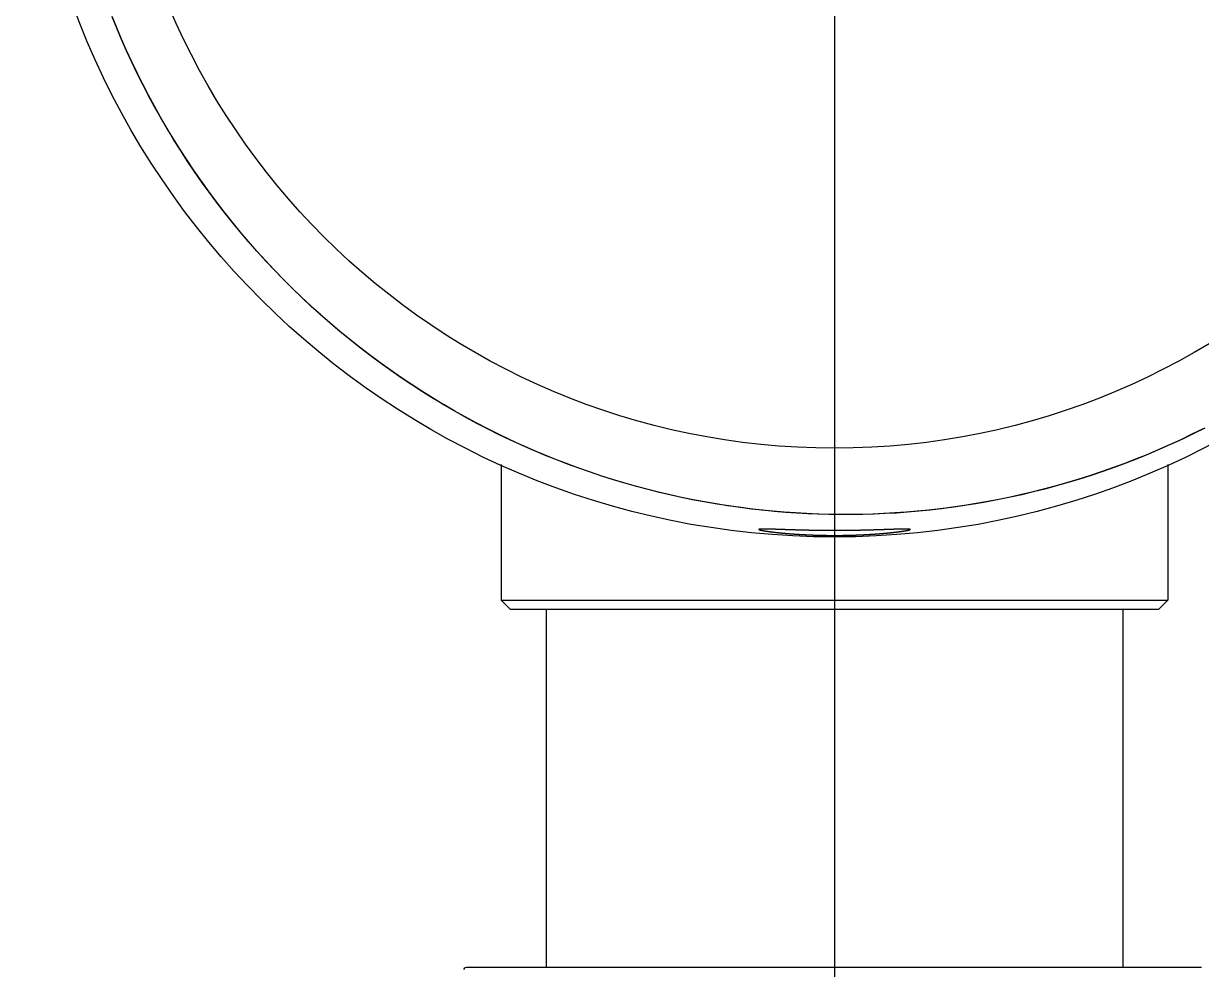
# Model space of a CAD drawing. Header units: millimetres. Extents: x 0 to 3800, y -67 to 2530.
# Drawn here: x 2296.6 to 2363.7, y 1526.3 to 1580.2 of the extents above; entities that cross this region are included whole.
import ezdxf
from ezdxf.lldxf.tags import DXFTag

# ---------------------------------------------------------------- set-up
doc = ezdxf.new("R2010")
doc.units = ezdxf.units.MM
doc.layers.add('내부선 및 부속', color=4, linetype='Continuous')
doc.layers.add('중심선', color=1, linetype='DASHED')
tags = doc.linetypes.add('DASHDOT', pattern=[70, 31, -13, 13, -13]).pattern_tags.tags
tags[10:11] = [DXFTag(74, 4), DXFTag(75, 0), DXFTag(340, '0'), DXFTag(46, 0.0), DXFTag(50, 0.0), DXFTag(44, 0.0), DXFTag(45, 0.0)]
tags[8:9] = [DXFTag(74, 4), DXFTag(75, 0), DXFTag(340, '0'), DXFTag(46, 0.0), DXFTag(50, 0.0), DXFTag(44, 0.0), DXFTag(45, 0.0)]
tags[6:7] = [DXFTag(74, 4), DXFTag(75, 0), DXFTag(340, '0'), DXFTag(46, 0.0), DXFTag(50, 0.0), DXFTag(44, 0.0), DXFTag(45, 0.0)]
tags[4:5] = [DXFTag(74, 4), DXFTag(75, 0), DXFTag(340, '0'), DXFTag(46, 0.0), DXFTag(50, 0.0), DXFTag(44, 0.0), DXFTag(45, 0.0)]
tags = doc.linetypes.add('DASHED', pattern=[25.72, 12.86, -12.86]).pattern_tags.tags
tags[6:7] = [DXFTag(74, 4), DXFTag(75, 0), DXFTag(340, '0'), DXFTag(46, 0.0), DXFTag(50, 0.0), DXFTag(44, 0.0), DXFTag(45, 0.0)]
tags[4:5] = [DXFTag(74, 4), DXFTag(75, 0), DXFTag(340, '0'), DXFTag(46, 0.0), DXFTag(50, 0.0), DXFTag(44, 0.0), DXFTag(45, 0.0)]

msp = doc.modelspace()

# ---------------------------------------------------------------- linework, layer by layer
at = {"layer": '내부선 및 부속', "linetype": 'Continuous'}
for p, q in [((2323.81, 1555.061), (2323.81, 1547.342)), ((2361.792, 1555.061), (2361.792, 1547.342)), ((2324.323, 1546.828), (2323.81, 1547.342)), ((2323.81, 1547.342), (2361.792, 1547.342)), ((2361.279, 1546.828), (2361.792, 1547.342)), ((2324.324, 1546.828), (2361.278, 1546.828)), ((2326.376, 1546.828), (2326.376, 1526.404)), ((2359.226, 1546.828), (2359.226, 1526.404)), ((2363.7, 1526.404), (2321.902, 1526.404))]:
    msp.add_line(p, q, dxfattribs=at)
at = {"layer": '내부선 및 부속', "linetype": 'Continuous', "flags": 128}
for points in [[(2363.798, 1557.102), (2363.162, 1556.785), (2362.523, 1556.478), (2361.881, 1556.183), (2361.236, 1555.898), (2360.588, 1555.624), (2359.939, 1555.362), (2359.288, 1555.11), (2358.635, 1554.869), (2357.98, 1554.639), (2357.325, 1554.42), (2356.668, 1554.212), (2356.011, 1554.015), (2355.354, 1553.828), (2354.697, 1553.653), (2354.039, 1553.487), (2353.382, 1553.333), (2352.726, 1553.189), (2352.071, 1553.055), (2351.416, 1552.932), (2350.763, 1552.818), (2350.111, 1552.715), (2349.461, 1552.622), (2348.813, 1552.539), (2348.167, 1552.466), (2347.523, 1552.402), (2346.882, 1552.348), (2346.244, 1552.303), (2345.608, 1552.267), (2344.975, 1552.241), (2344.346, 1552.224), (2343.72, 1552.215), (2343.096, 1552.215), (2342.47, 1552.224), (2341.84, 1552.242), (2341.208, 1552.269), (2340.572, 1552.305), (2339.933, 1552.35), (2339.292, 1552.404), (2338.648, 1552.468), (2338.002, 1552.542), (2337.354, 1552.626), (2336.704, 1552.719), (2336.052, 1552.822), (2335.399, 1552.936), (2334.744, 1553.06), (2334.089, 1553.194), (2333.432, 1553.338), (2332.775, 1553.493), (2332.118, 1553.659), (2331.461, 1553.835), (2330.803, 1554.022), (2330.146, 1554.22), (2329.49, 1554.428), (2328.835, 1554.648), (2328.18, 1554.878), (2327.527, 1555.119), (2326.876, 1555.371), (2326.227, 1555.634), (2325.58, 1555.908), (2324.935, 1556.193), (2324.293, 1556.489), (2323.654, 1556.796), (2323.018, 1557.114), (2322.386, 1557.443), (2321.757, 1557.782), (2321.133, 1558.132), (2320.513, 1558.493), (2319.897, 1558.865), (2319.287, 1559.247), (2318.682, 1559.639), (2318.082, 1560.042), (2317.487, 1560.455), (2316.899, 1560.878), (2316.317, 1561.311), (2315.741, 1561.754), (2315.172, 1562.207), (2314.61, 1562.669), (2314.055, 1563.141), (2313.507, 1563.621), (2312.967, 1564.112), (2312.435, 1564.61), (2311.911, 1565.118), (2311.395, 1565.634), (2310.888, 1566.158), (2310.389, 1566.69), (2309.9, 1567.23), (2309.419, 1567.778), (2308.948, 1568.333), (2308.486, 1568.895), (2308.033, 1569.464), (2308.033, 1569.464), (2307.59, 1570.04), (2307.157, 1570.622), (2306.734, 1571.21), (2306.321, 1571.805), (2305.919, 1572.405), (2305.527, 1573.01), (2305.145, 1573.621), (2304.773, 1574.236), (2304.413, 1574.856), (2304.063, 1575.481), (2303.723, 1576.109), (2303.395, 1576.741), (2303.077, 1577.377), (2302.771, 1578.016), (2302.475, 1578.658), (2302.19, 1579.303), (2301.916, 1579.95), (2301.653, 1580.599)], [(2363.897, 1557.145), (2363.261, 1556.826), (2362.622, 1556.517), (2361.979, 1556.219), (2361.334, 1555.933), (2360.686, 1555.657), (2360.036, 1555.393), (2359.384, 1555.139), (2358.731, 1554.896), (2358.076, 1554.665), (2357.419, 1554.444), (2356.762, 1554.234), (2356.105, 1554.035), (2355.446, 1553.847), (2354.788, 1553.669), (2354.13, 1553.502), (2353.472, 1553.346), (2352.815, 1553.2), (2352.158, 1553.065), (2351.503, 1552.94), (2350.849, 1552.825), (2350.196, 1552.721), (2349.545, 1552.627), (2348.896, 1552.542), (2348.248, 1552.467), (2347.604, 1552.402), (2346.961, 1552.347), (2346.322, 1552.301), (2345.685, 1552.264), (2345.051, 1552.237), (2344.42, 1552.218), (2343.793, 1552.209), (2343.168, 1552.208), (2342.542, 1552.216), (2341.912, 1552.232), (2341.279, 1552.258), (2340.642, 1552.293), (2340.003, 1552.337), (2339.361, 1552.391), (2338.717, 1552.454), (2338.07, 1552.527), (2337.421, 1552.609), (2336.771, 1552.702), (2336.118, 1552.804), (2335.464, 1552.917), (2334.809, 1553.04), (2334.153, 1553.173), (2333.496, 1553.317), (2332.838, 1553.471), (2332.18, 1553.636), (2331.521, 1553.811), (2330.863, 1553.997), (2330.205, 1554.194), (2329.548, 1554.402), (2328.892, 1554.621), (2328.236, 1554.85), (2327.583, 1555.091), (2326.93, 1555.342), (2326.28, 1555.605), (2325.632, 1555.878), (2324.986, 1556.163), (2324.343, 1556.458), (2323.703, 1556.765), (2323.066, 1557.082), (2322.432, 1557.41), (2321.803, 1557.749), (2321.177, 1558.099), (2320.556, 1558.459), (2319.94, 1558.831), (2319.328, 1559.212), (2318.721, 1559.604), (2318.12, 1560.007), (2317.525, 1560.42), (2316.935, 1560.843), (2316.352, 1561.276), (2315.775, 1561.719), (2315.205, 1562.171), (2314.641, 1562.633), (2314.085, 1563.105), (2313.536, 1563.586), (2312.995, 1564.076), (2312.462, 1564.575), (2311.937, 1565.083), (2311.42, 1565.599), (2310.911, 1566.123), (2310.412, 1566.655), (2309.921, 1567.196), (2309.439, 1567.744), (2308.966, 1568.299), (2308.503, 1568.862), (2308.05, 1569.431), (2308.05, 1569.431), (2307.606, 1570.007), (2307.172, 1570.59), (2306.748, 1571.179), (2306.334, 1571.774), (2305.93, 1572.375), (2305.537, 1572.98), (2305.154, 1573.592), (2304.782, 1574.208), (2304.421, 1574.828), (2304.07, 1575.453), (2303.73, 1576.082), (2303.4, 1576.715), (2303.082, 1577.352), (2302.774, 1577.992), (2302.478, 1578.634), (2302.192, 1579.28), (2301.918, 1579.928), (2301.654, 1580.578)], [(2342.801, 1551.298), (2342.793, 1551.298), (2342.784, 1551.298), (2342.776, 1551.298), (2342.767, 1551.298), (2342.759, 1551.298), (2342.75, 1551.298), (2342.742, 1551.298), (2342.733, 1551.298), (2342.725, 1551.298), (2342.717, 1551.298), (2342.708, 1551.298), (2342.7, 1551.298), (2342.691, 1551.298), (2342.683, 1551.298), (2342.674, 1551.298), (2342.666, 1551.298), (2342.657, 1551.298), (2342.649, 1551.298), (2342.641, 1551.298), (2342.632, 1551.298), (2342.624, 1551.298), (2342.615, 1551.298), (2342.607, 1551.298), (2342.598, 1551.298), (2342.59, 1551.298), (2342.581, 1551.298), (2342.573, 1551.299), (2342.565, 1551.299), (2342.556, 1551.299), (2342.548, 1551.299), (2342.539, 1551.299), (2342.531, 1551.299), (2342.522, 1551.299), (2342.514, 1551.299), (2342.505, 1551.299), (2342.497, 1551.299), (2342.488, 1551.299), (2342.48, 1551.299), (2342.472, 1551.299), (2342.463, 1551.299), (2342.455, 1551.299), (2342.446, 1551.299), (2342.438, 1551.299), (2342.429, 1551.299), (2342.421, 1551.299), (2342.412, 1551.299), (2342.404, 1551.299), (2342.396, 1551.299), (2342.387, 1551.299), (2342.379, 1551.299), (2342.37, 1551.299), (2342.362, 1551.3), (2342.353, 1551.3), (2342.345, 1551.3), (2342.336, 1551.3), (2342.328, 1551.3), (2342.32, 1551.3), (2342.311, 1551.3), (2342.303, 1551.3), (2342.294, 1551.3), (2342.286, 1551.3), (2342.277, 1551.3), (2342.269, 1551.3), (2342.26, 1551.3), (2342.252, 1551.3), (2342.243, 1551.3), (2342.235, 1551.3), (2342.227, 1551.301), (2342.218, 1551.301), (2342.21, 1551.301), (2342.201, 1551.301), (2342.193, 1551.301), (2342.184, 1551.301), (2342.176, 1551.301), (2342.167, 1551.301), (2342.159, 1551.301), (2342.151, 1551.301), (2342.142, 1551.301), (2342.134, 1551.301), (2342.125, 1551.301), (2342.117, 1551.302), (2342.108, 1551.302), (2342.1, 1551.302), (2342.091, 1551.302), (2342.083, 1551.302), (2342.075, 1551.302), (2342.066, 1551.302), (2342.058, 1551.302), (2342.049, 1551.302), (2342.041, 1551.302), (2342.032, 1551.302), (2342.024, 1551.302), (2342.015, 1551.303), (2342.007, 1551.303), (2341.999, 1551.303), (2341.99, 1551.303), (2341.982, 1551.303), (2341.973, 1551.303), (2341.965, 1551.303), (2341.956, 1551.303), (2341.956, 1551.303), (2341.948, 1551.303), (2341.939, 1551.303), (2341.931, 1551.304), (2341.922, 1551.304), (2341.914, 1551.304), (2341.906, 1551.304), (2341.897, 1551.304), (2341.889, 1551.304), (2341.88, 1551.304), (2341.872, 1551.304), (2341.863, 1551.304), (2341.855, 1551.305), (2341.846, 1551.305), (2341.838, 1551.305), (2341.83, 1551.305), (2341.821, 1551.305), (2341.813, 1551.305), (2341.804, 1551.305), (2341.796, 1551.305), (2341.787, 1551.306), (2341.779, 1551.306), (2341.77, 1551.306), (2341.762, 1551.306), (2341.754, 1551.306), (2341.745, 1551.306), (2341.737, 1551.306), (2341.728, 1551.306), (2341.72, 1551.307), (2341.711, 1551.307), (2341.703, 1551.307), (2341.694, 1551.307), (2341.686, 1551.307), (2341.678, 1551.307), (2341.669, 1551.307), (2341.661, 1551.307), (2341.652, 1551.308), (2341.644, 1551.308), (2341.635, 1551.308), (2341.627, 1551.308), (2341.618, 1551.308), (2341.61, 1551.308), (2341.601, 1551.308), (2341.593, 1551.309), (2341.585, 1551.309), (2341.576, 1551.309), (2341.568, 1551.309), (2341.559, 1551.309), (2341.551, 1551.309), (2341.542, 1551.309), (2341.534, 1551.31), (2341.525, 1551.31), (2341.517, 1551.31), (2341.509, 1551.31), (2341.5, 1551.31), (2341.492, 1551.31), (2341.483, 1551.311), (2341.475, 1551.311), (2341.466, 1551.311), (2341.458, 1551.311), (2341.449, 1551.311), (2341.441, 1551.311), (2341.433, 1551.312), (2341.424, 1551.312), (2341.416, 1551.312), (2341.407, 1551.312), (2341.399, 1551.312), (2341.39, 1551.312), (2341.382, 1551.313), (2341.373, 1551.313), (2341.365, 1551.313), (2341.357, 1551.313), (2341.348, 1551.313), (2341.34, 1551.313), (2341.331, 1551.314), (2341.323, 1551.314), (2341.314, 1551.314), (2341.306, 1551.314), (2341.297, 1551.314), (2341.289, 1551.314), (2341.281, 1551.315), (2341.272, 1551.315), (2341.264, 1551.315), (2341.255, 1551.315), (2341.247, 1551.315), (2341.238, 1551.316), (2341.23, 1551.316), (2341.221, 1551.316), (2341.213, 1551.316), (2341.205, 1551.316), (2341.196, 1551.316), (2341.188, 1551.317), (2341.179, 1551.317), (2341.171, 1551.317), (2341.162, 1551.317), (2341.154, 1551.317), (2341.145, 1551.318), (2341.137, 1551.318), (2341.128, 1551.318), (2341.12, 1551.318), (2341.112, 1551.318), (2341.112, 1551.318), (2341.103, 1551.319), (2341.095, 1551.319), (2341.086, 1551.319), (2341.078, 1551.319), (2341.069, 1551.319), (2341.061, 1551.32), (2341.052, 1551.32), (2341.044, 1551.32), (2341.036, 1551.32), (2341.027, 1551.32), (2341.019, 1551.321), (2341.01, 1551.321), (2341.002, 1551.321), (2340.993, 1551.321), (2340.985, 1551.321), (2340.976, 1551.322), (2340.968, 1551.322), (2340.96, 1551.322), (2340.951, 1551.322), (2340.943, 1551.322), (2340.934, 1551.323), (2340.926, 1551.323), (2340.917, 1551.323), (2340.909, 1551.323), (2340.9, 1551.324), (2340.892, 1551.324), (2340.884, 1551.324), (2340.875, 1551.324), (2340.867, 1551.324), (2340.858, 1551.325), (2340.85, 1551.325), (2340.841, 1551.325), (2340.833, 1551.325), (2340.824, 1551.326), (2340.816, 1551.326), (2340.808, 1551.326), (2340.799, 1551.326), (2340.791, 1551.326), (2340.782, 1551.327), (2340.774, 1551.327), (2340.765, 1551.327), (2340.757, 1551.327), (2340.748, 1551.328), (2340.74, 1551.328), (2340.732, 1551.328), (2340.723, 1551.328), (2340.715, 1551.329), (2340.706, 1551.329), (2340.698, 1551.329), (2340.689, 1551.329), (2340.681, 1551.33), (2340.672, 1551.33), (2340.664, 1551.33), (2340.656, 1551.33), (2340.647, 1551.331), (2340.639, 1551.331), (2340.63, 1551.331), (2340.622, 1551.331), (2340.613, 1551.331), (2340.605, 1551.332), (2340.596, 1551.332), (2340.588, 1551.332), (2340.58, 1551.332), (2340.571, 1551.333), (2340.563, 1551.333), (2340.554, 1551.333), (2340.546, 1551.333), (2340.537, 1551.334), (2340.529, 1551.334), (2340.52, 1551.334), (2340.512, 1551.334), (2340.504, 1551.335), (2340.495, 1551.335), (2340.487, 1551.335), (2340.478, 1551.336), (2340.47, 1551.336), (2340.461, 1551.336), (2340.453, 1551.336), (2340.444, 1551.337), (2340.436, 1551.337), (2340.428, 1551.337), (2340.419, 1551.337), (2340.411, 1551.338), (2340.402, 1551.338), (2340.394, 1551.338), (2340.385, 1551.338), (2340.377, 1551.339), (2340.368, 1551.339), (2340.36, 1551.339), (2340.352, 1551.339), (2340.343, 1551.34), (2340.335, 1551.34), (2340.326, 1551.34), (2340.318, 1551.341), (2340.309, 1551.341), (2340.301, 1551.341), (2340.292, 1551.341), (2340.284, 1551.342), (2340.276, 1551.342), (2340.267, 1551.342), (2340.267, 1551.342), (2340.259, 1551.342), (2340.25, 1551.343), (2340.242, 1551.343), (2340.233, 1551.343), (2340.225, 1551.344), (2340.216, 1551.344), (2340.208, 1551.344), (2340.2, 1551.344), (2340.191, 1551.345), (2340.183, 1551.345), (2340.174, 1551.345), (2340.166, 1551.345), (2340.157, 1551.346), (2340.149, 1551.346), (2340.14, 1551.346), (2340.132, 1551.347), (2340.124, 1551.347), (2340.115, 1551.347), (2340.107, 1551.347), (2340.098, 1551.348), (2340.09, 1551.348), (2340.081, 1551.348), (2340.073, 1551.349), (2340.064, 1551.349), (2340.056, 1551.349), (2340.048, 1551.349), (2340.039, 1551.35), (2340.031, 1551.35), (2340.022, 1551.35), (2340.014, 1551.351), (2340.005, 1551.351), (2339.997, 1551.351), (2339.988, 1551.351), (2339.98, 1551.352), (2339.972, 1551.352), (2339.963, 1551.352), (2339.955, 1551.353), (2339.946, 1551.353), (2339.938, 1551.353), (2339.929, 1551.353), (2339.921, 1551.354), (2339.913, 1551.354), (2339.904, 1551.354), (2339.896, 1551.355), (2339.887, 1551.355), (2339.879, 1551.355), (2339.87, 1551.356), (2339.862, 1551.356), (2339.853, 1551.356), (2339.845, 1551.356), (2339.837, 1551.357), (2339.828, 1551.357), (2339.82, 1551.357), (2339.811, 1551.358), (2339.803, 1551.358), (2339.794, 1551.358), (2339.786, 1551.358), (2339.777, 1551.359), (2339.769, 1551.359), (2339.761, 1551.359), (2339.752, 1551.36), (2339.744, 1551.36), (2339.735, 1551.36), (2339.727, 1551.36), (2339.718, 1551.361), (2339.71, 1551.361), (2339.701, 1551.361), (2339.693, 1551.362), (2339.685, 1551.362), (2339.676, 1551.362), (2339.668, 1551.363), (2339.659, 1551.363), (2339.651, 1551.363), (2339.642, 1551.363), (2339.634, 1551.364), (2339.625, 1551.364), (2339.617, 1551.364), (2339.609, 1551.365), (2339.6, 1551.365), (2339.592, 1551.365), (2339.583, 1551.365), (2339.575, 1551.366), (2339.566, 1551.366), (2339.558, 1551.366), (2339.549, 1551.367), (2339.541, 1551.367), (2339.533, 1551.367), (2339.524, 1551.368), (2339.516, 1551.368), (2339.507, 1551.368), (2339.499, 1551.368), (2339.49, 1551.369), (2339.482, 1551.369), (2339.473, 1551.369), (2339.465, 1551.37), (2339.457, 1551.37), (2339.448, 1551.37), (2339.44, 1551.37), (2339.431, 1551.371), (2339.423, 1551.371), (2339.423, 1551.371), (2339.414, 1551.371), (2339.406, 1551.372), (2339.397, 1551.372), (2339.389, 1551.372), (2339.381, 1551.372), (2339.372, 1551.373), (2339.364, 1551.373), (2339.355, 1551.373), (2339.347, 1551.374), (2339.338, 1551.374), (2339.33, 1551.374), (2339.321, 1551.374), (2339.313, 1551.375), (2339.305, 1551.375), (2339.296, 1551.375), (2339.288, 1551.375), (2339.279, 1551.376), (2339.271, 1551.376), (2339.262, 1551.376), (2339.254, 1551.377), (2339.245, 1551.377), (2339.237, 1551.377), (2339.229, 1551.377), (2339.22, 1551.378), (2339.212, 1551.378), (2339.203, 1551.378), (2339.195, 1551.378), (2339.186, 1551.379), (2339.178, 1551.379), (2339.169, 1551.379), (2339.161, 1551.379), (2339.153, 1551.38), (2339.144, 1551.38), (2339.136, 1551.38), (2339.127, 1551.38), (2339.119, 1551.381), (2339.11, 1551.381), (2339.102, 1551.381), (2339.093, 1551.381), (2339.085, 1551.382), (2339.077, 1551.382), (2339.068, 1551.382), (2339.06, 1551.382), (2339.051, 1551.382), (2339.043, 1551.383), (2339.034, 1551.383), (2339.026, 1551.383), (2339.017, 1551.383), (2339.009, 1551.384), (2339.001, 1551.384), (2338.992, 1551.384), (2338.984, 1551.384), (2338.975, 1551.384), (2338.967, 1551.385), (2338.958, 1551.385), (2338.95, 1551.385), (2338.941, 1551.385), (2338.933, 1551.385), (2338.925, 1551.385), (2338.916, 1551.386), (2338.908, 1551.386), (2338.899, 1551.386), (2338.891, 1551.386), (2338.882, 1551.386), (2338.874, 1551.386), (2338.865, 1551.386), (2338.857, 1551.387), (2338.849, 1551.387), (2338.84, 1551.387), (2338.832, 1551.387), (2338.823, 1551.387), (2338.815, 1551.387), (2338.806, 1551.387), (2338.798, 1551.387), (2338.789, 1551.387), (2338.781, 1551.387), (2338.772, 1551.387), (2338.764, 1551.387), (2338.756, 1551.387), (2338.747, 1551.387), (2338.739, 1551.387), (2338.73, 1551.387), (2338.722, 1551.387), (2338.713, 1551.387), (2338.705, 1551.387), (2338.696, 1551.387), (2338.688, 1551.387), (2338.68, 1551.387), (2338.671, 1551.387), (2338.663, 1551.387), (2338.654, 1551.387), (2338.646, 1551.387), (2338.637, 1551.386), (2338.629, 1551.386), (2338.621, 1551.386), (2338.612, 1551.386), (2338.604, 1551.385), (2338.595, 1551.385), (2338.587, 1551.384), (2338.578, 1551.384), (2338.578, 1551.384), (2338.57, 1551.383), (2338.561, 1551.382), (2338.553, 1551.382), (2338.544, 1551.381), (2338.536, 1551.38), (2338.528, 1551.379), (2338.519, 1551.377), (2338.511, 1551.376), (2338.503, 1551.374), (2338.495, 1551.371), (2338.49, 1551.364), (2338.49, 1551.364)], [(2338.49, 1551.364), (2338.494, 1551.357), (2338.502, 1551.353), (2338.509, 1551.349), (2338.517, 1551.346), (2338.525, 1551.344), (2338.533, 1551.341), (2338.541, 1551.338), (2338.549, 1551.336), (2338.558, 1551.334), (2338.566, 1551.332), (2338.574, 1551.329), (2338.583, 1551.327), (2338.591, 1551.325), (2338.599, 1551.323), (2338.608, 1551.322), (2338.616, 1551.32), (2338.624, 1551.318), (2338.632, 1551.316), (2338.641, 1551.314), (2338.649, 1551.313), (2338.657, 1551.311), (2338.665, 1551.309), (2338.674, 1551.308), (2338.682, 1551.306), (2338.69, 1551.305), (2338.699, 1551.303), (2338.707, 1551.301), (2338.715, 1551.3), (2338.724, 1551.298), (2338.732, 1551.297), (2338.74, 1551.295), (2338.749, 1551.294), (2338.757, 1551.292), (2338.766, 1551.291), (2338.774, 1551.29), (2338.782, 1551.288), (2338.791, 1551.287), (2338.799, 1551.285), (2338.807, 1551.284), (2338.816, 1551.283), (2338.824, 1551.281), (2338.833, 1551.28), (2338.841, 1551.278), (2338.849, 1551.277), (2338.858, 1551.276), (2338.866, 1551.274), (2338.875, 1551.273), (2338.883, 1551.272), (2338.891, 1551.271), (2338.9, 1551.269), (2338.908, 1551.268), (2338.916, 1551.267), (2338.925, 1551.265), (2338.933, 1551.264), (2338.942, 1551.263), (2338.95, 1551.262), (2338.958, 1551.26), (2338.967, 1551.259), (2338.975, 1551.258), (2338.984, 1551.257), (2338.992, 1551.256), (2339, 1551.254), (2339.009, 1551.253), (2339.017, 1551.252), (2339.026, 1551.251), (2339.034, 1551.25), (2339.042, 1551.249), (2339.051, 1551.247), (2339.059, 1551.246), (2339.068, 1551.245), (2339.076, 1551.244), (2339.084, 1551.243), (2339.093, 1551.242), (2339.101, 1551.241), (2339.11, 1551.239), (2339.118, 1551.238), (2339.127, 1551.237), (2339.135, 1551.236), (2339.143, 1551.235), (2339.152, 1551.234), (2339.16, 1551.233), (2339.169, 1551.232), (2339.177, 1551.231), (2339.185, 1551.23), (2339.194, 1551.228), (2339.202, 1551.227), (2339.211, 1551.226), (2339.219, 1551.225), (2339.228, 1551.224), (2339.236, 1551.223), (2339.244, 1551.222), (2339.253, 1551.221), (2339.261, 1551.22), (2339.27, 1551.219), (2339.278, 1551.218), (2339.286, 1551.217), (2339.295, 1551.216), (2339.303, 1551.215), (2339.312, 1551.214), (2339.32, 1551.213), (2339.32, 1551.213), (2339.329, 1551.212), (2339.337, 1551.211), (2339.345, 1551.21), (2339.354, 1551.209), (2339.362, 1551.208), (2339.371, 1551.207), (2339.379, 1551.206), (2339.388, 1551.205), (2339.396, 1551.204), (2339.404, 1551.203), (2339.413, 1551.202), (2339.421, 1551.201), (2339.43, 1551.2), (2339.438, 1551.199), (2339.447, 1551.198), (2339.455, 1551.197), (2339.463, 1551.196), (2339.472, 1551.195), (2339.48, 1551.195), (2339.489, 1551.194), (2339.497, 1551.193), (2339.506, 1551.192), (2339.514, 1551.191), (2339.523, 1551.19), (2339.531, 1551.189), (2339.539, 1551.188), (2339.548, 1551.187), (2339.556, 1551.186), (2339.565, 1551.185), (2339.573, 1551.184), (2339.582, 1551.184), (2339.59, 1551.183), (2339.598, 1551.182), (2339.607, 1551.181), (2339.615, 1551.18), (2339.624, 1551.179), (2339.632, 1551.178), (2339.641, 1551.177), (2339.649, 1551.177), (2339.658, 1551.176), (2339.666, 1551.175), (2339.674, 1551.174), (2339.683, 1551.173), (2339.691, 1551.172), (2339.7, 1551.171), (2339.708, 1551.171), (2339.717, 1551.17), (2339.725, 1551.169), (2339.734, 1551.168), (2339.742, 1551.167), (2339.75, 1551.166), (2339.759, 1551.166), (2339.767, 1551.165), (2339.776, 1551.164), (2339.784, 1551.163), (2339.793, 1551.162), (2339.801, 1551.161), (2339.81, 1551.161), (2339.818, 1551.16), (2339.826, 1551.159), (2339.835, 1551.158), (2339.843, 1551.157), (2339.852, 1551.157), (2339.86, 1551.156), (2339.869, 1551.155), (2339.877, 1551.154), (2339.886, 1551.154), (2339.894, 1551.153), (2339.903, 1551.152), (2339.911, 1551.151), (2339.919, 1551.15), (2339.928, 1551.15), (2339.936, 1551.149), (2339.945, 1551.148), (2339.953, 1551.147), (2339.962, 1551.147), (2339.97, 1551.146), (2339.979, 1551.145), (2339.987, 1551.144), (2339.995, 1551.144), (2340.004, 1551.143), (2340.012, 1551.142), (2340.021, 1551.141), (2340.029, 1551.141), (2340.038, 1551.14), (2340.046, 1551.139), (2340.055, 1551.138), (2340.063, 1551.138), (2340.072, 1551.137), (2340.08, 1551.136), (2340.088, 1551.136), (2340.097, 1551.135), (2340.105, 1551.134), (2340.114, 1551.133), (2340.122, 1551.133), (2340.131, 1551.132), (2340.139, 1551.131), (2340.148, 1551.131), (2340.156, 1551.13), (2340.165, 1551.129), (2340.165, 1551.129), (2340.173, 1551.129), (2340.182, 1551.128), (2340.19, 1551.127), (2340.198, 1551.126), (2340.207, 1551.126), (2340.215, 1551.125), (2340.224, 1551.124), (2340.232, 1551.124), (2340.241, 1551.123), (2340.249, 1551.122), (2340.258, 1551.122), (2340.266, 1551.121), (2340.275, 1551.12), (2340.283, 1551.12), (2340.292, 1551.119), (2340.3, 1551.118), (2340.308, 1551.118), (2340.317, 1551.117), (2340.325, 1551.117), (2340.334, 1551.116), (2340.342, 1551.115), (2340.351, 1551.115), (2340.359, 1551.114), (2340.368, 1551.113), (2340.376, 1551.113), (2340.385, 1551.112), (2340.393, 1551.111), (2340.402, 1551.111), (2340.41, 1551.11), (2340.418, 1551.11), (2340.427, 1551.109), (2340.435, 1551.108), (2340.444, 1551.108), (2340.452, 1551.107), (2340.461, 1551.107), (2340.469, 1551.106), (2340.478, 1551.105), (2340.486, 1551.105), (2340.495, 1551.104), (2340.503, 1551.104), (2340.512, 1551.103), (2340.52, 1551.102), (2340.528, 1551.102), (2340.537, 1551.101), (2340.545, 1551.101), (2340.554, 1551.1), (2340.562, 1551.1), (2340.571, 1551.099), (2340.579, 1551.098), (2340.588, 1551.098), (2340.596, 1551.097), (2340.605, 1551.097), (2340.613, 1551.096), (2340.622, 1551.096), (2340.63, 1551.095), (2340.639, 1551.094), (2340.647, 1551.094), (2340.655, 1551.093), (2340.664, 1551.093), (2340.672, 1551.092), (2340.681, 1551.092), (2340.689, 1551.091), (2340.698, 1551.091), (2340.706, 1551.09), (2340.715, 1551.09), (2340.723, 1551.089), (2340.732, 1551.088), (2340.74, 1551.088), (2340.749, 1551.087), (2340.757, 1551.087), (2340.766, 1551.086), (2340.774, 1551.086), (2340.783, 1551.085), (2340.791, 1551.085), (2340.799, 1551.084), (2340.808, 1551.084), (2340.816, 1551.083), (2340.825, 1551.083), (2340.833, 1551.082), (2340.842, 1551.082), (2340.85, 1551.081), (2340.859, 1551.081), (2340.867, 1551.08), (2340.876, 1551.08), (2340.884, 1551.079), (2340.893, 1551.079), (2340.901, 1551.078), (2340.91, 1551.078), (2340.918, 1551.077), (2340.927, 1551.077), (2340.935, 1551.076), (2340.944, 1551.076), (2340.952, 1551.076), (2340.96, 1551.075), (2340.969, 1551.075), (2340.977, 1551.074), (2340.986, 1551.074), (2340.994, 1551.073), (2341.003, 1551.073), (2341.011, 1551.072), (2341.011, 1551.072), (2341.02, 1551.072), (2341.028, 1551.071), (2341.037, 1551.071), (2341.045, 1551.071), (2341.054, 1551.07), (2341.062, 1551.07), (2341.071, 1551.069), (2341.079, 1551.069), (2341.088, 1551.068), (2341.096, 1551.068), (2341.105, 1551.067), (2341.113, 1551.067), (2341.121, 1551.067), (2341.13, 1551.066), (2341.138, 1551.066), (2341.147, 1551.065), (2341.155, 1551.065), (2341.164, 1551.065), (2341.172, 1551.064), (2341.181, 1551.064), (2341.189, 1551.063), (2341.198, 1551.063), (2341.206, 1551.063), (2341.215, 1551.062), (2341.223, 1551.062), (2341.232, 1551.061), (2341.24, 1551.061), (2341.249, 1551.061), (2341.257, 1551.06), (2341.266, 1551.06), (2341.274, 1551.059), (2341.283, 1551.059), (2341.291, 1551.059), (2341.299, 1551.058), (2341.308, 1551.058), (2341.316, 1551.058), (2341.325, 1551.057), (2341.333, 1551.057), (2341.342, 1551.056), (2341.35, 1551.056), (2341.359, 1551.056), (2341.367, 1551.055), (2341.376, 1551.055), (2341.384, 1551.055), (2341.393, 1551.054), (2341.401, 1551.054), (2341.41, 1551.054), (2341.418, 1551.053), (2341.427, 1551.053), (2341.435, 1551.053), (2341.444, 1551.052), (2341.452, 1551.052), (2341.461, 1551.052), (2341.469, 1551.051), (2341.478, 1551.051), (2341.486, 1551.051), (2341.495, 1551.05), (2341.503, 1551.05), (2341.511, 1551.05), (2341.52, 1551.049), (2341.528, 1551.049), (2341.537, 1551.049), (2341.545, 1551.048), (2341.554, 1551.048), (2341.562, 1551.048), (2341.571, 1551.047), (2341.579, 1551.047), (2341.588, 1551.047), (2341.596, 1551.046), (2341.605, 1551.046), (2341.613, 1551.046), (2341.622, 1551.046), (2341.63, 1551.045), (2341.639, 1551.045), (2341.647, 1551.045), (2341.656, 1551.044), (2341.664, 1551.044), (2341.673, 1551.044), (2341.681, 1551.044), (2341.69, 1551.043), (2341.698, 1551.043), (2341.707, 1551.043), (2341.715, 1551.042), (2341.723, 1551.042), (2341.732, 1551.042), (2341.74, 1551.042), (2341.749, 1551.041), (2341.757, 1551.041), (2341.766, 1551.041), (2341.774, 1551.041), (2341.783, 1551.04), (2341.791, 1551.04), (2341.8, 1551.04), (2341.808, 1551.04), (2341.817, 1551.039), (2341.825, 1551.039), (2341.834, 1551.039), (2341.842, 1551.039), (2341.851, 1551.038), (2341.859, 1551.038), (2341.859, 1551.038), (2341.868, 1551.038), (2341.876, 1551.038), (2341.885, 1551.037), (2341.893, 1551.037), (2341.902, 1551.037), (2341.91, 1551.037), (2341.919, 1551.037), (2341.927, 1551.036), (2341.936, 1551.036), (2341.944, 1551.036), (2341.953, 1551.036), (2341.961, 1551.036), (2341.969, 1551.035), (2341.978, 1551.035), (2341.986, 1551.035), (2341.995, 1551.035), (2342.003, 1551.035), (2342.012, 1551.034), (2342.02, 1551.034), (2342.029, 1551.034), (2342.037, 1551.034), (2342.046, 1551.034), (2342.054, 1551.033), (2342.063, 1551.033), (2342.071, 1551.033), (2342.08, 1551.033), (2342.088, 1551.033), (2342.097, 1551.032), (2342.105, 1551.032), (2342.114, 1551.032), (2342.122, 1551.032), (2342.131, 1551.032), (2342.139, 1551.032), (2342.148, 1551.031), (2342.156, 1551.031), (2342.165, 1551.031), (2342.173, 1551.031), (2342.182, 1551.031), (2342.19, 1551.031), (2342.199, 1551.031), (2342.207, 1551.03), (2342.216, 1551.03), (2342.224, 1551.03), (2342.233, 1551.03), (2342.241, 1551.03), (2342.249, 1551.03), (2342.258, 1551.03), (2342.266, 1551.029), (2342.275, 1551.029), (2342.283, 1551.029), (2342.292, 1551.029), (2342.3, 1551.029), (2342.309, 1551.029), (2342.317, 1551.029), (2342.326, 1551.029), (2342.334, 1551.028), (2342.343, 1551.028), (2342.351, 1551.028), (2342.36, 1551.028), (2342.368, 1551.028), (2342.377, 1551.028), (2342.385, 1551.028), (2342.394, 1551.028), (2342.402, 1551.028), (2342.411, 1551.027), (2342.419, 1551.027), (2342.428, 1551.027), (2342.436, 1551.027), (2342.445, 1551.027), (2342.453, 1551.027), (2342.462, 1551.027), (2342.47, 1551.027), (2342.479, 1551.027), (2342.487, 1551.027), (2342.496, 1551.027), (2342.504, 1551.027), (2342.513, 1551.026), (2342.521, 1551.026), (2342.53, 1551.026), (2342.538, 1551.026), (2342.546, 1551.026), (2342.555, 1551.026), (2342.563, 1551.026), (2342.572, 1551.026), (2342.58, 1551.026), (2342.589, 1551.026), (2342.597, 1551.026), (2342.606, 1551.026), (2342.614, 1551.026), (2342.623, 1551.026), (2342.631, 1551.026), (2342.64, 1551.026), (2342.648, 1551.026), (2342.657, 1551.026), (2342.665, 1551.026), (2342.674, 1551.025), (2342.682, 1551.025), (2342.691, 1551.025), (2342.699, 1551.025), (2342.708, 1551.025), (2342.708, 1551.025), (2342.716, 1551.025), (2342.725, 1551.025), (2342.733, 1551.025), (2342.742, 1551.025), (2342.75, 1551.025), (2342.759, 1551.025), (2342.767, 1551.025), (2342.776, 1551.025), (2342.784, 1551.025), (2342.793, 1551.025), (2342.801, 1551.025), (2342.801, 1551.025)], [(2347.113, 1551.364), (2347.107, 1551.371), (2347.099, 1551.374), (2347.091, 1551.376), (2347.083, 1551.377), (2347.075, 1551.379), (2347.066, 1551.38), (2347.058, 1551.381), (2347.049, 1551.382), (2347.041, 1551.382), (2347.032, 1551.383), (2347.024, 1551.384), (2347.015, 1551.384), (2347.007, 1551.385), (2346.998, 1551.385), (2346.99, 1551.386), (2346.982, 1551.386), (2346.973, 1551.386), (2346.965, 1551.386), (2346.956, 1551.387), (2346.948, 1551.387), (2346.939, 1551.387), (2346.931, 1551.387), (2346.923, 1551.387), (2346.914, 1551.387), (2346.906, 1551.387), (2346.897, 1551.387), (2346.889, 1551.387), (2346.88, 1551.387), (2346.872, 1551.387), (2346.864, 1551.387), (2346.855, 1551.387), (2346.847, 1551.387), (2346.838, 1551.387), (2346.83, 1551.387), (2346.821, 1551.387), (2346.813, 1551.387), (2346.804, 1551.387), (2346.796, 1551.387), (2346.787, 1551.387), (2346.779, 1551.387), (2346.77, 1551.387), (2346.762, 1551.387), (2346.754, 1551.387), (2346.745, 1551.387), (2346.737, 1551.386), (2346.728, 1551.386), (2346.72, 1551.386), (2346.711, 1551.386), (2346.703, 1551.386), (2346.694, 1551.386), (2346.686, 1551.386), (2346.678, 1551.385), (2346.669, 1551.385), (2346.661, 1551.385), (2346.652, 1551.385), (2346.644, 1551.385), (2346.635, 1551.385), (2346.627, 1551.384), (2346.618, 1551.384), (2346.61, 1551.384), (2346.602, 1551.384), (2346.593, 1551.384), (2346.585, 1551.383), (2346.576, 1551.383), (2346.568, 1551.383), (2346.559, 1551.383), (2346.551, 1551.382), (2346.542, 1551.382), (2346.534, 1551.382), (2346.526, 1551.382), (2346.517, 1551.382), (2346.509, 1551.381), (2346.5, 1551.381), (2346.492, 1551.381), (2346.483, 1551.381), (2346.475, 1551.38), (2346.466, 1551.38), (2346.458, 1551.38), (2346.45, 1551.38), (2346.441, 1551.379), (2346.433, 1551.379), (2346.424, 1551.379), (2346.416, 1551.379), (2346.407, 1551.378), (2346.399, 1551.378), (2346.39, 1551.378), (2346.382, 1551.378), (2346.374, 1551.377), (2346.365, 1551.377), (2346.357, 1551.377), (2346.348, 1551.377), (2346.34, 1551.376), (2346.331, 1551.376), (2346.323, 1551.376), (2346.314, 1551.375), (2346.306, 1551.375), (2346.298, 1551.375), (2346.289, 1551.375), (2346.281, 1551.374), (2346.272, 1551.374), (2346.272, 1551.374), (2346.264, 1551.374), (2346.255, 1551.374), (2346.247, 1551.373), (2346.238, 1551.373), (2346.23, 1551.373), (2346.222, 1551.372), (2346.213, 1551.372), (2346.205, 1551.372), (2346.196, 1551.372), (2346.188, 1551.371), (2346.179, 1551.371), (2346.171, 1551.371), (2346.162, 1551.37), (2346.154, 1551.37), (2346.146, 1551.37), (2346.137, 1551.37), (2346.129, 1551.369), (2346.12, 1551.369), (2346.112, 1551.369), (2346.103, 1551.368), (2346.095, 1551.368), (2346.086, 1551.368), (2346.078, 1551.368), (2346.07, 1551.367), (2346.061, 1551.367), (2346.053, 1551.367), (2346.044, 1551.366), (2346.036, 1551.366), (2346.027, 1551.366), (2346.019, 1551.365), (2346.01, 1551.365), (2346.002, 1551.365), (2345.994, 1551.365), (2345.985, 1551.364), (2345.977, 1551.364), (2345.968, 1551.364), (2345.96, 1551.363), (2345.951, 1551.363), (2345.943, 1551.363), (2345.935, 1551.363), (2345.926, 1551.362), (2345.918, 1551.362), (2345.909, 1551.362), (2345.901, 1551.361), (2345.892, 1551.361), (2345.884, 1551.361), (2345.875, 1551.36), (2345.867, 1551.36), (2345.859, 1551.36), (2345.85, 1551.36), (2345.842, 1551.359), (2345.833, 1551.359), (2345.825, 1551.359), (2345.816, 1551.358), (2345.808, 1551.358), (2345.799, 1551.358), (2345.791, 1551.358), (2345.783, 1551.357), (2345.774, 1551.357), (2345.766, 1551.357), (2345.757, 1551.356), (2345.749, 1551.356), (2345.74, 1551.356), (2345.732, 1551.356), (2345.723, 1551.355), (2345.715, 1551.355), (2345.707, 1551.355), (2345.698, 1551.354), (2345.69, 1551.354), (2345.681, 1551.354), (2345.673, 1551.353), (2345.664, 1551.353), (2345.656, 1551.353), (2345.647, 1551.353), (2345.639, 1551.352), (2345.631, 1551.352), (2345.622, 1551.352), (2345.614, 1551.351), (2345.605, 1551.351), (2345.597, 1551.351), (2345.588, 1551.351), (2345.58, 1551.35), (2345.571, 1551.35), (2345.563, 1551.35), (2345.555, 1551.349), (2345.546, 1551.349), (2345.538, 1551.349), (2345.529, 1551.349), (2345.521, 1551.348), (2345.512, 1551.348), (2345.504, 1551.348), (2345.495, 1551.347), (2345.487, 1551.347), (2345.479, 1551.347), (2345.47, 1551.347), (2345.462, 1551.346), (2345.453, 1551.346), (2345.445, 1551.346), (2345.436, 1551.345), (2345.428, 1551.345), (2345.428, 1551.345), (2345.419, 1551.345), (2345.411, 1551.345), (2345.403, 1551.344), (2345.394, 1551.344), (2345.386, 1551.344), (2345.377, 1551.344), (2345.369, 1551.343), (2345.36, 1551.343), (2345.352, 1551.343), (2345.343, 1551.342), (2345.335, 1551.342), (2345.327, 1551.342), (2345.318, 1551.342), (2345.31, 1551.341), (2345.301, 1551.341), (2345.293, 1551.341), (2345.284, 1551.341), (2345.276, 1551.34), (2345.267, 1551.34), (2345.259, 1551.34), (2345.251, 1551.339), (2345.242, 1551.339), (2345.234, 1551.339), (2345.225, 1551.339), (2345.217, 1551.338), (2345.208, 1551.338), (2345.2, 1551.338), (2345.191, 1551.338), (2345.183, 1551.337), (2345.175, 1551.337), (2345.166, 1551.337), (2345.158, 1551.337), (2345.149, 1551.336), (2345.141, 1551.336), (2345.132, 1551.336), (2345.124, 1551.336), (2345.115, 1551.335), (2345.107, 1551.335), (2345.099, 1551.335), (2345.09, 1551.334), (2345.082, 1551.334), (2345.073, 1551.334), (2345.065, 1551.334), (2345.056, 1551.333), (2345.048, 1551.333), (2345.039, 1551.333), (2345.031, 1551.333), (2345.023, 1551.332), (2345.014, 1551.332), (2345.006, 1551.332), (2344.997, 1551.332), (2344.989, 1551.331), (2344.98, 1551.331), (2344.972, 1551.331), (2344.963, 1551.331), (2344.955, 1551.331), (2344.947, 1551.33), (2344.938, 1551.33), (2344.93, 1551.33), (2344.921, 1551.33), (2344.913, 1551.329), (2344.904, 1551.329), (2344.896, 1551.329), (2344.887, 1551.329), (2344.879, 1551.328), (2344.871, 1551.328), (2344.862, 1551.328), (2344.854, 1551.328), (2344.845, 1551.327), (2344.837, 1551.327), (2344.828, 1551.327), (2344.82, 1551.327), (2344.811, 1551.326), (2344.803, 1551.326), (2344.795, 1551.326), (2344.786, 1551.326), (2344.778, 1551.326), (2344.769, 1551.325), (2344.761, 1551.325), (2344.752, 1551.325), (2344.744, 1551.325), (2344.735, 1551.324), (2344.727, 1551.324), (2344.719, 1551.324), (2344.71, 1551.324), (2344.702, 1551.324), (2344.693, 1551.323), (2344.685, 1551.323), (2344.676, 1551.323), (2344.668, 1551.323), (2344.659, 1551.322), (2344.651, 1551.322), (2344.643, 1551.322), (2344.634, 1551.322), (2344.626, 1551.322), (2344.617, 1551.321), (2344.609, 1551.321), (2344.6, 1551.321), (2344.592, 1551.321), (2344.583, 1551.321), (2344.583, 1551.321), (2344.575, 1551.32), (2344.567, 1551.32), (2344.558, 1551.32), (2344.55, 1551.32), (2344.541, 1551.32), (2344.533, 1551.319), (2344.524, 1551.319), (2344.516, 1551.319), (2344.507, 1551.319), (2344.499, 1551.319), (2344.491, 1551.318), (2344.482, 1551.318), (2344.474, 1551.318), (2344.465, 1551.318), (2344.457, 1551.318), (2344.448, 1551.317), (2344.44, 1551.317), (2344.431, 1551.317), (2344.423, 1551.317), (2344.415, 1551.317), (2344.406, 1551.316), (2344.398, 1551.316), (2344.389, 1551.316), (2344.381, 1551.316), (2344.372, 1551.316), (2344.364, 1551.316), (2344.355, 1551.315), (2344.347, 1551.315), (2344.339, 1551.315), (2344.33, 1551.315), (2344.322, 1551.315), (2344.313, 1551.314), (2344.305, 1551.314), (2344.296, 1551.314), (2344.288, 1551.314), (2344.279, 1551.314), (2344.271, 1551.314), (2344.263, 1551.313), (2344.254, 1551.313), (2344.246, 1551.313), (2344.237, 1551.313), (2344.229, 1551.313), (2344.22, 1551.313), (2344.212, 1551.312), (2344.203, 1551.312), (2344.195, 1551.312), (2344.186, 1551.312), (2344.178, 1551.312), (2344.17, 1551.312), (2344.161, 1551.311), (2344.153, 1551.311), (2344.144, 1551.311), (2344.136, 1551.311), (2344.127, 1551.311), (2344.119, 1551.311), (2344.11, 1551.31), (2344.102, 1551.31), (2344.094, 1551.31), (2344.085, 1551.31), (2344.077, 1551.31), (2344.068, 1551.31), (2344.06, 1551.309), (2344.051, 1551.309), (2344.043, 1551.309), (2344.034, 1551.309), (2344.026, 1551.309), (2344.018, 1551.309), (2344.009, 1551.309), (2344.001, 1551.308), (2343.992, 1551.308), (2343.984, 1551.308), (2343.975, 1551.308), (2343.967, 1551.308), (2343.958, 1551.308), (2343.95, 1551.308), (2343.942, 1551.307), (2343.933, 1551.307), (2343.925, 1551.307), (2343.916, 1551.307), (2343.908, 1551.307), (2343.899, 1551.307), (2343.891, 1551.307), (2343.882, 1551.307), (2343.874, 1551.306), (2343.866, 1551.306), (2343.857, 1551.306), (2343.849, 1551.306), (2343.84, 1551.306), (2343.832, 1551.306), (2343.823, 1551.306), (2343.815, 1551.306), (2343.806, 1551.305), (2343.798, 1551.305), (2343.789, 1551.305), (2343.781, 1551.305), (2343.773, 1551.305), (2343.764, 1551.305), (2343.756, 1551.305), (2343.747, 1551.305), (2343.739, 1551.304), (2343.739, 1551.304), (2343.73, 1551.304), (2343.722, 1551.304), (2343.713, 1551.304), (2343.705, 1551.304), (2343.697, 1551.304), (2343.688, 1551.304), (2343.68, 1551.304), (2343.671, 1551.304), (2343.663, 1551.303), (2343.654, 1551.303), (2343.646, 1551.303), (2343.637, 1551.303), (2343.629, 1551.303), (2343.621, 1551.303), (2343.612, 1551.303), (2343.604, 1551.303), (2343.595, 1551.303), (2343.587, 1551.303), (2343.578, 1551.302), (2343.57, 1551.302), (2343.561, 1551.302), (2343.553, 1551.302), (2343.544, 1551.302), (2343.536, 1551.302), (2343.528, 1551.302), (2343.519, 1551.302), (2343.511, 1551.302), (2343.502, 1551.302), (2343.494, 1551.302), (2343.485, 1551.302), (2343.477, 1551.301), (2343.468, 1551.301), (2343.46, 1551.301), (2343.452, 1551.301), (2343.443, 1551.301), (2343.435, 1551.301), (2343.426, 1551.301), (2343.418, 1551.301), (2343.409, 1551.301), (2343.401, 1551.301), (2343.392, 1551.301), (2343.384, 1551.301), (2343.376, 1551.301), (2343.367, 1551.3), (2343.359, 1551.3), (2343.35, 1551.3), (2343.342, 1551.3), (2343.333, 1551.3), (2343.325, 1551.3), (2343.316, 1551.3), (2343.308, 1551.3), (2343.3, 1551.3), (2343.291, 1551.3), (2343.283, 1551.3), (2343.274, 1551.3), (2343.266, 1551.3), (2343.257, 1551.3), (2343.249, 1551.3), (2343.24, 1551.3), (2343.232, 1551.299), (2343.223, 1551.299), (2343.215, 1551.299), (2343.207, 1551.299), (2343.198, 1551.299), (2343.19, 1551.299), (2343.181, 1551.299), (2343.173, 1551.299), (2343.164, 1551.299), (2343.156, 1551.299), (2343.147, 1551.299), (2343.139, 1551.299), (2343.131, 1551.299), (2343.122, 1551.299), (2343.114, 1551.299), (2343.105, 1551.299), (2343.097, 1551.299), (2343.088, 1551.299), (2343.08, 1551.299), (2343.071, 1551.299), (2343.063, 1551.299), (2343.055, 1551.299), (2343.046, 1551.299), (2343.038, 1551.299), (2343.029, 1551.299), (2343.021, 1551.298), (2343.012, 1551.298), (2343.004, 1551.298), (2342.995, 1551.298), (2342.987, 1551.298), (2342.978, 1551.298), (2342.97, 1551.298), (2342.962, 1551.298), (2342.953, 1551.298), (2342.945, 1551.298), (2342.936, 1551.298), (2342.928, 1551.298), (2342.919, 1551.298), (2342.911, 1551.298), (2342.902, 1551.298), (2342.894, 1551.298), (2342.894, 1551.298), (2342.886, 1551.298), (2342.877, 1551.298), (2342.869, 1551.298), (2342.86, 1551.298), (2342.852, 1551.298), (2342.843, 1551.298), (2342.835, 1551.298), (2342.826, 1551.298), (2342.818, 1551.298), (2342.81, 1551.298), (2342.801, 1551.298), (2342.801, 1551.298)], [(2342.801, 1551.025), (2342.81, 1551.025), (2342.818, 1551.025), (2342.827, 1551.025), (2342.835, 1551.025), (2342.843, 1551.025), (2342.852, 1551.025), (2342.86, 1551.025), (2342.869, 1551.025), (2342.877, 1551.025), (2342.886, 1551.025), (2342.894, 1551.025), (2342.903, 1551.025), (2342.911, 1551.025), (2342.92, 1551.025), (2342.928, 1551.025), (2342.937, 1551.026), (2342.945, 1551.026), (2342.954, 1551.026), (2342.962, 1551.026), (2342.971, 1551.026), (2342.979, 1551.026), (2342.988, 1551.026), (2342.996, 1551.026), (2343.005, 1551.026), (2343.013, 1551.026), (2343.022, 1551.026), (2343.03, 1551.026), (2343.039, 1551.026), (2343.047, 1551.026), (2343.056, 1551.026), (2343.064, 1551.026), (2343.073, 1551.026), (2343.081, 1551.026), (2343.09, 1551.026), (2343.098, 1551.027), (2343.107, 1551.027), (2343.115, 1551.027), (2343.124, 1551.027), (2343.132, 1551.027), (2343.141, 1551.027), (2343.149, 1551.027), (2343.157, 1551.027), (2343.166, 1551.027), (2343.174, 1551.027), (2343.183, 1551.027), (2343.191, 1551.027), (2343.2, 1551.028), (2343.208, 1551.028), (2343.217, 1551.028), (2343.225, 1551.028), (2343.234, 1551.028), (2343.242, 1551.028), (2343.251, 1551.028), (2343.259, 1551.028), (2343.268, 1551.028), (2343.276, 1551.029), (2343.285, 1551.029), (2343.293, 1551.029), (2343.302, 1551.029), (2343.31, 1551.029), (2343.319, 1551.029), (2343.327, 1551.029), (2343.336, 1551.029), (2343.344, 1551.03), (2343.353, 1551.03), (2343.361, 1551.03), (2343.37, 1551.03), (2343.378, 1551.03), (2343.387, 1551.03), (2343.395, 1551.03), (2343.404, 1551.031), (2343.412, 1551.031), (2343.421, 1551.031), (2343.429, 1551.031), (2343.437, 1551.031), (2343.446, 1551.031), (2343.454, 1551.031), (2343.463, 1551.032), (2343.471, 1551.032), (2343.48, 1551.032), (2343.488, 1551.032), (2343.497, 1551.032), (2343.505, 1551.032), (2343.514, 1551.033), (2343.522, 1551.033), (2343.531, 1551.033), (2343.539, 1551.033), (2343.548, 1551.033), (2343.556, 1551.034), (2343.565, 1551.034), (2343.573, 1551.034), (2343.582, 1551.034), (2343.59, 1551.034), (2343.599, 1551.035), (2343.607, 1551.035), (2343.616, 1551.035), (2343.624, 1551.035), (2343.633, 1551.035), (2343.641, 1551.036), (2343.65, 1551.036), (2343.65, 1551.036), (2343.658, 1551.036), (2343.667, 1551.036), (2343.675, 1551.036), (2343.684, 1551.037), (2343.692, 1551.037), (2343.7, 1551.037), (2343.709, 1551.037), (2343.717, 1551.037), (2343.726, 1551.038), (2343.734, 1551.038), (2343.743, 1551.038), (2343.751, 1551.038), (2343.76, 1551.039), (2343.768, 1551.039), (2343.777, 1551.039), (2343.785, 1551.039), (2343.794, 1551.04), (2343.802, 1551.04), (2343.811, 1551.04), (2343.819, 1551.04), (2343.828, 1551.041), (2343.836, 1551.041), (2343.845, 1551.041), (2343.853, 1551.041), (2343.862, 1551.042), (2343.87, 1551.042), (2343.879, 1551.042), (2343.887, 1551.042), (2343.896, 1551.043), (2343.904, 1551.043), (2343.913, 1551.043), (2343.921, 1551.044), (2343.93, 1551.044), (2343.938, 1551.044), (2343.946, 1551.044), (2343.955, 1551.045), (2343.963, 1551.045), (2343.972, 1551.045), (2343.98, 1551.046), (2343.989, 1551.046), (2343.997, 1551.046), (2344.006, 1551.046), (2344.014, 1551.047), (2344.023, 1551.047), (2344.031, 1551.047), (2344.04, 1551.048), (2344.048, 1551.048), (2344.057, 1551.048), (2344.065, 1551.049), (2344.074, 1551.049), (2344.082, 1551.049), (2344.091, 1551.05), (2344.099, 1551.05), (2344.108, 1551.05), (2344.116, 1551.051), (2344.125, 1551.051), (2344.133, 1551.051), (2344.142, 1551.052), (2344.15, 1551.052), (2344.158, 1551.052), (2344.167, 1551.053), (2344.175, 1551.053), (2344.184, 1551.053), (2344.192, 1551.054), (2344.201, 1551.054), (2344.209, 1551.054), (2344.218, 1551.055), (2344.226, 1551.055), (2344.235, 1551.055), (2344.243, 1551.056), (2344.252, 1551.056), (2344.26, 1551.056), (2344.269, 1551.057), (2344.277, 1551.057), (2344.286, 1551.058), (2344.294, 1551.058), (2344.303, 1551.058), (2344.311, 1551.059), (2344.32, 1551.059), (2344.328, 1551.059), (2344.337, 1551.06), (2344.345, 1551.06), (2344.354, 1551.061), (2344.362, 1551.061), (2344.37, 1551.061), (2344.379, 1551.062), (2344.387, 1551.062), (2344.396, 1551.063), (2344.404, 1551.063), (2344.413, 1551.063), (2344.421, 1551.064), (2344.43, 1551.064), (2344.438, 1551.065), (2344.447, 1551.065), (2344.455, 1551.065), (2344.464, 1551.066), (2344.472, 1551.066), (2344.481, 1551.067), (2344.489, 1551.067), (2344.498, 1551.067), (2344.498, 1551.067), (2344.506, 1551.068), (2344.515, 1551.068), (2344.523, 1551.069), (2344.531, 1551.069), (2344.54, 1551.07), (2344.548, 1551.07), (2344.557, 1551.071), (2344.565, 1551.071), (2344.574, 1551.071), (2344.582, 1551.072), (2344.591, 1551.072), (2344.599, 1551.073), (2344.608, 1551.073), (2344.616, 1551.074), (2344.625, 1551.074), (2344.633, 1551.075), (2344.642, 1551.075), (2344.65, 1551.076), (2344.659, 1551.076), (2344.667, 1551.076), (2344.676, 1551.077), (2344.684, 1551.077), (2344.693, 1551.078), (2344.701, 1551.078), (2344.709, 1551.079), (2344.718, 1551.079), (2344.726, 1551.08), (2344.735, 1551.08), (2344.743, 1551.081), (2344.752, 1551.081), (2344.76, 1551.082), (2344.769, 1551.082), (2344.777, 1551.083), (2344.786, 1551.083), (2344.794, 1551.084), (2344.803, 1551.084), (2344.811, 1551.085), (2344.82, 1551.085), (2344.828, 1551.086), (2344.837, 1551.086), (2344.845, 1551.087), (2344.853, 1551.087), (2344.862, 1551.088), (2344.87, 1551.088), (2344.879, 1551.089), (2344.887, 1551.09), (2344.896, 1551.09), (2344.904, 1551.091), (2344.913, 1551.091), (2344.921, 1551.092), (2344.93, 1551.092), (2344.938, 1551.093), (2344.947, 1551.093), (2344.955, 1551.094), (2344.964, 1551.094), (2344.972, 1551.095), (2344.98, 1551.096), (2344.989, 1551.096), (2344.997, 1551.097), (2345.006, 1551.097), (2345.014, 1551.098), (2345.023, 1551.098), (2345.031, 1551.099), (2345.04, 1551.1), (2345.048, 1551.1), (2345.057, 1551.101), (2345.065, 1551.101), (2345.074, 1551.102), (2345.082, 1551.102), (2345.091, 1551.103), (2345.099, 1551.104), (2345.107, 1551.104), (2345.116, 1551.105), (2345.124, 1551.105), (2345.133, 1551.106), (2345.141, 1551.107), (2345.15, 1551.107), (2345.158, 1551.108), (2345.167, 1551.108), (2345.175, 1551.109), (2345.184, 1551.11), (2345.192, 1551.11), (2345.201, 1551.111), (2345.209, 1551.111), (2345.218, 1551.112), (2345.226, 1551.113), (2345.234, 1551.113), (2345.243, 1551.114), (2345.251, 1551.115), (2345.26, 1551.115), (2345.268, 1551.116), (2345.277, 1551.117), (2345.285, 1551.117), (2345.294, 1551.118), (2345.302, 1551.118), (2345.311, 1551.119), (2345.319, 1551.12), (2345.328, 1551.12), (2345.336, 1551.121), (2345.344, 1551.122), (2345.344, 1551.122), (2345.353, 1551.122), (2345.361, 1551.123), (2345.37, 1551.124), (2345.378, 1551.124), (2345.387, 1551.125), (2345.395, 1551.126), (2345.404, 1551.126), (2345.412, 1551.127), (2345.421, 1551.128), (2345.429, 1551.129), (2345.438, 1551.129), (2345.446, 1551.13), (2345.454, 1551.131), (2345.463, 1551.131), (2345.471, 1551.132), (2345.48, 1551.133), (2345.488, 1551.133), (2345.497, 1551.134), (2345.505, 1551.135), (2345.514, 1551.136), (2345.522, 1551.136), (2345.531, 1551.137), (2345.539, 1551.138), (2345.547, 1551.138), (2345.556, 1551.139), (2345.564, 1551.14), (2345.573, 1551.141), (2345.581, 1551.141), (2345.59, 1551.142), (2345.598, 1551.143), (2345.607, 1551.144), (2345.615, 1551.144), (2345.624, 1551.145), (2345.632, 1551.146), (2345.64, 1551.147), (2345.649, 1551.147), (2345.657, 1551.148), (2345.666, 1551.149), (2345.674, 1551.15), (2345.683, 1551.15), (2345.691, 1551.151), (2345.7, 1551.152), (2345.708, 1551.153), (2345.716, 1551.154), (2345.725, 1551.154), (2345.733, 1551.155), (2345.742, 1551.156), (2345.75, 1551.157), (2345.759, 1551.157), (2345.767, 1551.158), (2345.776, 1551.159), (2345.784, 1551.16), (2345.793, 1551.161), (2345.801, 1551.161), (2345.809, 1551.162), (2345.818, 1551.163), (2345.826, 1551.164), (2345.835, 1551.165), (2345.843, 1551.166), (2345.852, 1551.166), (2345.86, 1551.167), (2345.869, 1551.168), (2345.877, 1551.169), (2345.885, 1551.17), (2345.894, 1551.171), (2345.902, 1551.171), (2345.911, 1551.172), (2345.919, 1551.173), (2345.928, 1551.174), (2345.936, 1551.175), (2345.945, 1551.176), (2345.953, 1551.177), (2345.961, 1551.177), (2345.97, 1551.178), (2345.978, 1551.179), (2345.987, 1551.18), (2345.995, 1551.181), (2346.004, 1551.182), (2346.012, 1551.183), (2346.021, 1551.184), (2346.029, 1551.184), (2346.037, 1551.185), (2346.046, 1551.186), (2346.054, 1551.187), (2346.063, 1551.188), (2346.071, 1551.189), (2346.08, 1551.19), (2346.088, 1551.191), (2346.096, 1551.192), (2346.105, 1551.193), (2346.113, 1551.194), (2346.122, 1551.195), (2346.13, 1551.195), (2346.139, 1551.196), (2346.147, 1551.197), (2346.155, 1551.198), (2346.164, 1551.199), (2346.172, 1551.2), (2346.181, 1551.201), (2346.189, 1551.202), (2346.189, 1551.202), (2346.198, 1551.203), (2346.206, 1551.204), (2346.214, 1551.205), (2346.223, 1551.206), (2346.231, 1551.207), (2346.24, 1551.208), (2346.248, 1551.209), (2346.257, 1551.21), (2346.265, 1551.211), (2346.273, 1551.212), (2346.282, 1551.213), (2346.29, 1551.214), (2346.299, 1551.215), (2346.307, 1551.216), (2346.316, 1551.217), (2346.324, 1551.218), (2346.332, 1551.219), (2346.341, 1551.22), (2346.349, 1551.221), (2346.358, 1551.222), (2346.366, 1551.223), (2346.375, 1551.224), (2346.383, 1551.225), (2346.391, 1551.226), (2346.4, 1551.227), (2346.408, 1551.228), (2346.417, 1551.23), (2346.425, 1551.231), (2346.434, 1551.232), (2346.442, 1551.233), (2346.45, 1551.234), (2346.459, 1551.235), (2346.467, 1551.236), (2346.476, 1551.237), (2346.484, 1551.238), (2346.492, 1551.239), (2346.501, 1551.241), (2346.509, 1551.242), (2346.518, 1551.243), (2346.526, 1551.244), (2346.534, 1551.245), (2346.543, 1551.246), (2346.551, 1551.247), (2346.56, 1551.249), (2346.568, 1551.25), (2346.577, 1551.251), (2346.585, 1551.252), (2346.593, 1551.253), (2346.602, 1551.254), (2346.61, 1551.256), (2346.619, 1551.257), (2346.627, 1551.258), (2346.635, 1551.259), (2346.644, 1551.26), (2346.652, 1551.262), (2346.66, 1551.263), (2346.669, 1551.264), (2346.677, 1551.265), (2346.686, 1551.267), (2346.694, 1551.268), (2346.702, 1551.269), (2346.711, 1551.271), (2346.719, 1551.272), (2346.728, 1551.273), (2346.736, 1551.274), (2346.744, 1551.276), (2346.753, 1551.277), (2346.761, 1551.278), (2346.77, 1551.28), (2346.778, 1551.281), (2346.786, 1551.283), (2346.795, 1551.284), (2346.803, 1551.285), (2346.811, 1551.287), (2346.82, 1551.288), (2346.828, 1551.29), (2346.837, 1551.291), (2346.845, 1551.292), (2346.853, 1551.294), (2346.862, 1551.295), (2346.87, 1551.297), (2346.878, 1551.298), (2346.887, 1551.3), (2346.895, 1551.301), (2346.903, 1551.303), (2346.912, 1551.305), (2346.92, 1551.306), (2346.928, 1551.308), (2346.937, 1551.309), (2346.945, 1551.311), (2346.953, 1551.313), (2346.961, 1551.314), (2346.97, 1551.316), (2346.978, 1551.318), (2346.986, 1551.32), (2346.995, 1551.322), (2347.003, 1551.323), (2347.011, 1551.325), (2347.019, 1551.327), (2347.028, 1551.329), (2347.028, 1551.329), (2347.036, 1551.332), (2347.044, 1551.334), (2347.053, 1551.336), (2347.061, 1551.338), (2347.069, 1551.341), (2347.077, 1551.344), (2347.085, 1551.346), (2347.093, 1551.349), (2347.1, 1551.353), (2347.108, 1551.357), (2347.113, 1551.364), (2347.113, 1551.364)]]:
    msp.add_lwpolyline(points, dxfattribs=at)
at = {"layer": '내부선 및 부속', "linetype": 'Continuous'}
for radius in [46.195, 41.136]:
    msp.add_circle((2342.801, 1597.129), radius, dxfattribs=at)
msp.add_arc((2321.902, 1526.096), 0.308, 90, 140.99786, dxfattribs=at)
at = {"layer": '중심선', "linetype": 'DASHDOT'}
msp.add_line((2342.801, 1688.209), (2342.801, 1421.979), dxfattribs=at)

doc.saveas('drawing.dxf')
